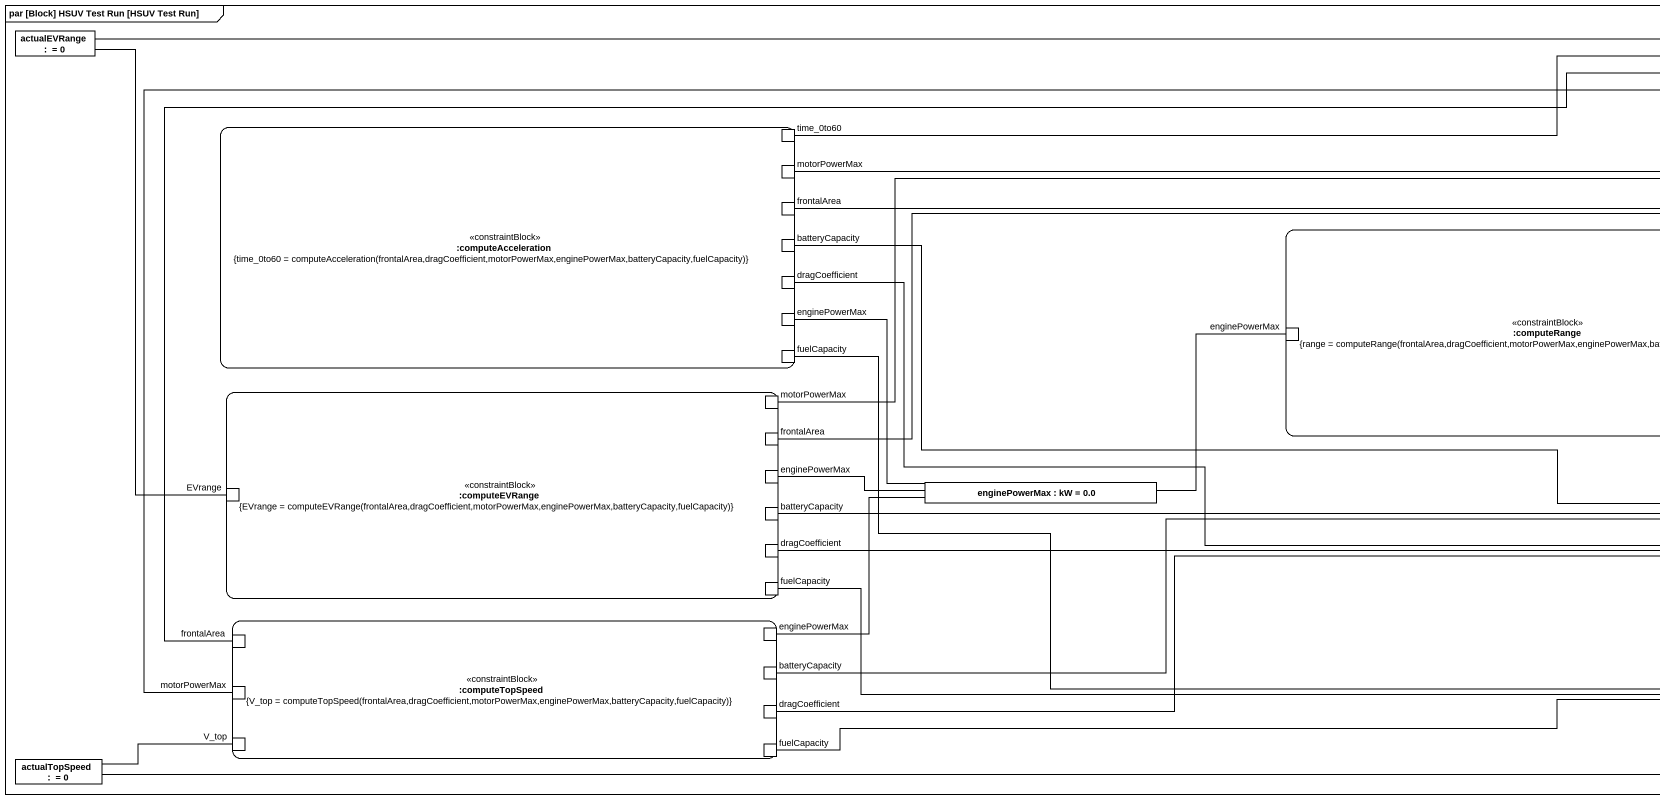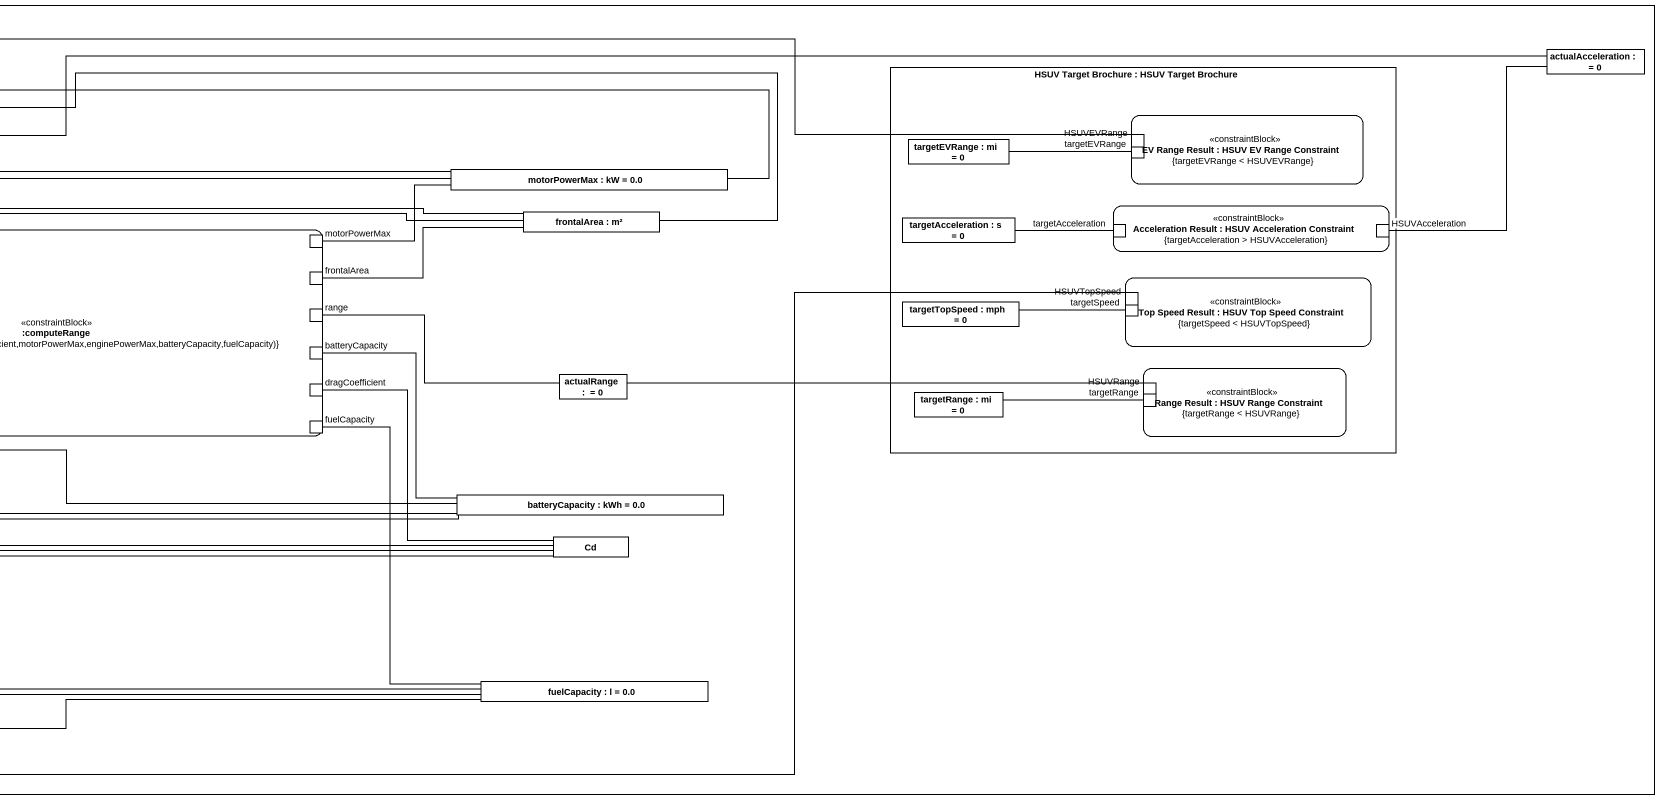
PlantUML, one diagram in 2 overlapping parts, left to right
@startuml
mainframe par [Block] HSUV Test Run [HSUV Test Run]
rectangle "actualEVRange :  = 0" as actualEVRange
rectangle "HSUV Target Brochure : HSUV Target Brochure" as HSUV_Target_Brochure {
  rectangle "EV Range Result : HSUV EV Range Constraint\n{targetEVRange < HSUVEVRange}" as EV_Range_Result <<constraintBlock>> {
    port "targetEVRange" as targetEVRange_2
    port HSUVEVRange
  }
  rectangle "targetEVRange : mi = 0" as targetEVRange
  rectangle "targetAcceleration : s = 0" as targetAcceleration
  rectangle "Acceleration Result : HSUV Acceleration Constraint\n{targetAcceleration > HSUVAcceleration}" as Acceleration_Result <<constraintBlock>> {
    port "targetAcceleration" as targetAcceleration_2
    port HSUVAcceleration
  }
  rectangle "Top Speed Result : HSUV Top Speed Constraint\n{targetSpeed < HSUVTopSpeed}" as Top_Speed_Result <<constraintBlock>> {
    port targetSpeed
    port HSUVTopSpeed
  }
  rectangle "targetTopSpeed : mph = 0" as targetTopSpeed
  rectangle "targetRange : mi = 0" as targetRange
  rectangle "Range Result : HSUV Range Constraint\n{targetRange < HSUVRange}" as Range_Result <<constraintBlock>> {
    port HSUVRange
    port "targetRange" as targetRange_2
  }
}
rectangle "actualAcceleration :  = 0" as actualAcceleration
rectangle ":computeAcceleration\n{time_0to60 = computeAcceleration(frontalArea,dragCoefficient,motorPowerMax,enginePowerMax,batteryCapacity,fuelCapacity)}" as computeAcceleration <<constraintBlock>> {
  port time_0to60
  port motorPowerMax
  port frontalArea
  port batteryCapacity
  port dragCoefficient
  port enginePowerMax
  port fuelCapacity
}
rectangle "motorPowerMax : kW = 0.0" as motorPowerMax_2
rectangle ":computeRange\n{range = computeRange(frontalArea,dragCoefficient,motorPowerMax,enginePowerMax,batteryCapacity,fuelCapacity)}" as computeRange <<constraintBlock>> {
  port "motorPowerMax" as motorPowerMax_3
  port "frontalArea" as frontalArea_3
  port range
  port "enginePowerMax" as enginePowerMax_2
  port "batteryCapacity" as batteryCapacity_2
  port "dragCoefficient" as dragCoefficient_2
  port "fuelCapacity" as fuelCapacity_2
}
rectangle "frontalArea : m²" as frontalArea_2
rectangle ":computeEVRange\n{EVrange = computeEVRange(frontalArea,dragCoefficient,motorPowerMax,enginePowerMax,batteryCapacity,fuelCapacity)}" as computeEVRange <<constraintBlock>> {
  port "frontalArea" as frontalArea_4
  port "motorPowerMax" as motorPowerMax_4
  port "enginePowerMax" as enginePowerMax_3
  port EVrange
  port "batteryCapacity" as batteryCapacity_3
  port "dragCoefficient" as dragCoefficient_3
  port "fuelCapacity" as fuelCapacity_3
}
rectangle "actualRange :  = 0" as actualRange
rectangle "enginePowerMax : kW = 0.0" as enginePowerMax_4
rectangle "batteryCapacity : kWh = 0.0" as batteryCapacity_4
rectangle Cd
rectangle ":computeTopSpeed\n{V_top = computeTopSpeed(frontalArea,dragCoefficient,motorPowerMax,enginePowerMax,batteryCapacity,fuelCapacity)}" as computeTopSpeed <<constraintBlock>> {
  port "frontalArea" as frontalArea_5
  port "enginePowerMax" as enginePowerMax_5
  port "motorPowerMax" as motorPowerMax_5
  port "batteryCapacity" as batteryCapacity_5
  port V_top
  port "dragCoefficient" as dragCoefficient_4
  port "fuelCapacity" as fuelCapacity_5
}
rectangle "fuelCapacity : l = 0.0" as fuelCapacity_4
rectangle "actualTopSpeed :  = 0" as actualTopSpeed
actualEVRange -right- HSUVEVRange
actualEVRange -- EVrange
time_0to60 -right- actualAcceleration
targetEVRange -right- targetEVRange_2
motorPowerMax -right- motorPowerMax_2
motorPowerMax_2 -left- motorPowerMax_5
frontalArea -right- frontalArea_2
batteryCapacity -right- batteryCapacity_4
motorPowerMax_3 -right- motorPowerMax_2
frontalArea_2 -left- frontalArea_5
targetAcceleration -right- targetAcceleration_2
HSUVAcceleration -up- actualAcceleration
dragCoefficient -right- Cd
frontalArea_3 -right- frontalArea_2
enginePowerMax -- enginePowerMax_4
range -right- actualRange
targetTopSpeed -right- targetSpeed
fuelCapacity -right- fuelCapacity_4
batteryCapacity_2 -right- batteryCapacity_4
dragCoefficient_2 -right- Cd
actualRange -right- HSUVRange
targetRange -right- targetRange_2
frontalArea_4 -right- frontalArea_2
motorPowerMax_4 -right- motorPowerMax_2
fuelCapacity_2 -- fuelCapacity_4
enginePowerMax_3 -right- enginePowerMax_4
batteryCapacity_3 -right- batteryCapacity_4
enginePowerMax_4 -up- enginePowerMax_2
dragCoefficient_3 -right- Cd
fuelCapacity_3 -right- fuelCapacity_4
enginePowerMax_5 -right- enginePowerMax_4
batteryCapacity_5 -right- batteryCapacity_4
dragCoefficient_4 -right- Cd
actualTopSpeed -right- HSUVTopSpeed
actualTopSpeed -right- V_top
fuelCapacity_5 -right- fuelCapacity_4
@enduml
